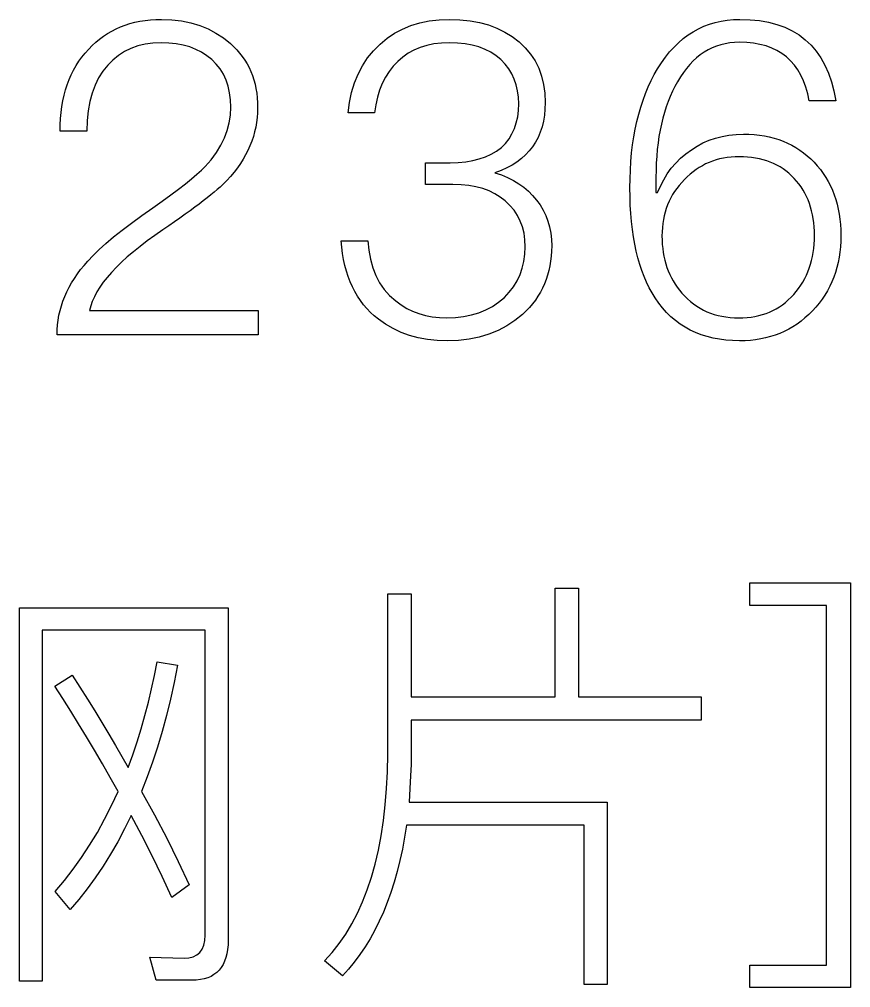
# Model space of a CAD drawing. Extents: x -100 to 100, y -100 to 100.
# Drawn here: x -62.86 to -54.06, y -75.42 to -65.17 of the extents above; entities that cross this region are included whole.
import ezdxf

# ---------------------------------------------------------------- set-up
doc = ezdxf.new("R2010")
doc.units = 0
doc.header["$MEASUREMENT"] = 0
doc.layers.get('0').update_dxf_attribs({"linetype": 'CONTINUOUS'})

msp = doc.modelspace()

# ---------------------------------------------------------------- linework, layer by layer
for points in [[(-61.358286, -65.169624), (-61.249585, -65.173633), (-61.249585, -65.173633), (-61.145894, -65.185674), (-61.145894, -65.185674), (-61.047222, -65.205737), (-61.047222, -65.205737), (-60.953564, -65.233828), (-60.953564, -65.233828), (-60.864927, -65.269941), (-60.864927, -65.269941), (-60.781299, -65.314082), (-60.781299, -65.314082), (-60.70269, -65.366255), (-60.70269, -65.366255), (-60.629102, -65.42644), (-60.629102, -65.42644), (-60.594111, -65.458657), (-60.594111, -65.458657), (-60.561382, -65.492227), (-60.561382, -65.492227), (-60.530908, -65.527158), (-60.530908, -65.527158), (-60.502695, -65.563457), (-60.502695, -65.563457), (-60.476733, -65.601108), (-60.476733, -65.601108), (-60.453037, -65.640127), (-60.453037, -65.640127), (-60.431592, -65.680513), (-60.431592, -65.680513), (-60.412407, -65.722251), (-60.412407, -65.722251), (-60.395479, -65.765352), (-60.395479, -65.765352), (-60.380806, -65.809814), (-60.380806, -65.809814), (-60.368394, -65.855645), (-60.368394, -65.855645), (-60.358232, -65.902827), (-60.358232, -65.902827), (-60.350337, -65.951377), (-60.350337, -65.951377), (-60.344692, -66.001289), (-60.344692, -66.001289), (-60.341304, -66.052554), (-60.341304, -66.052554), (-60.340176, -66.105195), (-60.340176, -66.105195), (-60.34145, -66.157646), (-60.34145, -66.157646), (-60.345264, -66.209526), (-60.345264, -66.209526), (-60.351626, -66.26083), (-60.351626, -66.26083), (-60.360527, -66.311567), (-60.360527, -66.311567), (-60.371978, -66.361724), (-60.371978, -66.361724), (-60.385967, -66.411309), (-60.385967, -66.411309), (-60.4025, -66.460327), (-60.4025, -66.460327), (-60.421577, -66.50877), (-60.421577, -66.50877), (-60.443198, -66.556631), (-60.443198, -66.556631), (-60.467368, -66.603931), (-60.467368, -66.603931), (-60.494077, -66.650649), (-60.494077, -66.650649), (-60.52333, -66.696792), (-60.52333, -66.696792), (-60.555132, -66.742368), (-60.555132, -66.742368), (-60.589473, -66.787368), (-60.589473, -66.787368), (-60.626357, -66.831797), (-60.626357, -66.831797), (-60.665791, -66.875649), (-60.665791, -66.875649), (-60.687251, -66.897578), (-60.687251, -66.897578), (-60.711509, -66.920942), (-60.711509, -66.920942), (-60.738555, -66.945737), (-60.738555, -66.945737), (-60.768403, -66.971963), (-60.768403, -66.971963), (-60.801045, -66.999624), (-60.801045, -66.999624), (-60.836479, -67.028716), (-60.836479, -67.028716), (-60.874707, -67.059243), (-60.874707, -67.059243), (-60.915732, -67.091206), (-60.915732, -67.091206), (-60.959551, -67.1246), (-60.959551, -67.1246), (-61.006167, -67.159424), (-61.006167, -67.159424), (-61.055571, -67.195674), (-61.055571, -67.195674), (-61.107773, -67.233369), (-61.107773, -67.233369), (-61.162769, -67.2725), (-61.162769, -67.2725), (-61.220562, -67.313052), (-61.220562, -67.313052), (-61.281147, -67.355044), (-61.281147, -67.355044), (-61.344531, -67.398472), (-61.344531, -67.398472), (-61.429248, -67.457163), (-61.429248, -67.457163), (-61.509131, -67.515127), (-61.509131, -67.515127), (-61.58417, -67.572383), (-61.58417, -67.572383), (-61.65438, -67.628921), (-61.65438, -67.628921), (-61.719751, -67.684746), (-61.719751, -67.684746), (-61.780283, -67.739854), (-61.780283, -67.739854), (-61.835981, -67.794233), (-61.835981, -67.794233), (-61.886841, -67.847905), (-61.886841, -67.847905), (-61.932861, -67.900864), (-61.932861, -67.900864), (-61.974048, -67.953101), (-61.974048, -67.953101), (-62.010396, -68.004624), (-62.010396, -68.004624), (-62.041909, -68.05543), (-62.041909, -68.05543), (-62.068584, -68.105518), (-62.068584, -68.105518), (-62.090425, -68.154893), (-62.090425, -68.154893), (-62.107427, -68.203555), (-62.107427, -68.203555), (-62.11959, -68.251489), (-62.11959, -68.251489), (-60.335586, -68.251489), (-60.335586, -68.251489), (-60.335586, -68.508311), (-60.335586, -68.508311), (-62.46354, -68.508311), (-62.46354, -68.508311), (-62.462266, -68.455825), (-62.462266, -68.455825), (-62.458452, -68.403833), (-62.458452, -68.403833), (-62.452095, -68.352349), (-62.452095, -68.352349), (-62.443188, -68.301367), (-62.443188, -68.301367), (-62.431743, -68.250879), (-62.431743, -68.250879), (-62.417754, -68.200903), (-62.417754, -68.200903), (-62.401216, -68.151421), (-62.401216, -68.151421), (-62.382139, -68.102441), (-62.382139, -68.102441), (-62.360518, -68.05397), (-62.360518, -68.05397), (-62.336353, -68.005986), (-62.336353, -68.005986), (-62.309644, -67.958521), (-62.309644, -67.958521), (-62.280386, -67.911543), (-62.280386, -67.911543), (-62.248589, -67.865073), (-62.248589, -67.865073), (-62.214243, -67.819102), (-62.214243, -67.819102), (-62.177358, -67.773643), (-62.177358, -67.773643), (-62.13793, -67.728667), (-62.13793, -67.728667), (-62.083037, -67.669697), (-62.083037, -67.669697), (-62.019263, -67.607427), (-62.019263, -67.607427), (-61.946602, -67.54186), (-61.946602, -67.54186), (-61.865054, -67.472993), (-61.865054, -67.472993), (-61.774624, -67.400835), (-61.774624, -67.400835), (-61.675303, -67.325386), (-61.675303, -67.325386), (-61.5671, -67.246631), (-61.5671, -67.246631), (-61.45001, -67.164585), (-61.45001, -67.164585), (-61.35105, -67.093564), (-61.35105, -67.093564), (-61.260547, -67.027285), (-61.260547, -67.027285), (-61.178496, -66.965728), (-61.178496, -66.965728), (-61.104907, -66.908911), (-61.104907, -66.908911), (-61.039771, -66.856807), (-61.039771, -66.856807), (-60.983086, -66.809443), (-60.983086, -66.809443), (-60.934858, -66.766807), (-60.934858, -66.766807), (-60.895088, -66.728906), (-60.895088, -66.728906), (-60.831675, -66.654883), (-60.831675, -66.654883), (-60.776714, -66.579565), (-60.776714, -66.579565), (-60.73021, -66.502964), (-60.73021, -66.502964), (-60.692158, -66.425068), (-60.692158, -66.425068), (-60.662559, -66.345884), (-60.662559, -66.345884), (-60.641421, -66.26542), (-60.641421, -66.26542), (-60.62874, -66.183657), (-60.62874, -66.183657), (-60.624512, -66.100605), (-60.624512, -66.100605), (-60.627661, -66.021494), (-60.627661, -66.021494), (-60.637119, -65.946968), (-60.637119, -65.946968), (-60.652886, -65.877036), (-60.652886, -65.877036), (-60.674956, -65.81168), (-60.674956, -65.81168), (-60.703335, -65.750913), (-60.703335, -65.750913), (-60.738018, -65.694736), (-60.738018, -65.694736), (-60.779004, -65.64314), (-60.779004, -65.64314), (-60.826299, -65.596133), (-60.826299, -65.596133), (-60.877822, -65.554209), (-60.877822, -65.554209), (-60.933789, -65.517881), (-60.933789, -65.517881), (-60.994194, -65.487139), (-60.994194, -65.487139), (-61.059048, -65.461987), (-61.059048, -65.461987), (-61.12834, -65.442422), (-61.12834, -65.442422), (-61.202075, -65.428452), (-61.202075, -65.428452), (-61.280259, -65.420068), (-61.280259, -65.420068), (-61.362876, -65.417275), (-61.362876, -65.417275), (-61.449946, -65.421001), (-61.449946, -65.421001), (-61.532275, -65.432178), (-61.532275, -65.432178), (-61.609888, -65.450811), (-61.609888, -65.450811), (-61.682759, -65.476885), (-61.682759, -65.476885), (-61.750908, -65.51043), (-61.750908, -65.51043), (-61.814321, -65.551416), (-61.814321, -65.551416), (-61.873013, -65.599858), (-61.873013, -65.599858), (-61.926968, -65.655752), (-61.926968, -65.655752), (-61.978564, -65.718809), (-61.978564, -65.718809), (-62.023276, -65.788745), (-62.023276, -65.788745), (-62.061113, -65.865562), (-62.061113, -65.865562), (-62.09207, -65.949263), (-62.09207, -65.949263), (-62.116147, -66.039839), (-62.116147, -66.039839), (-62.13334, -66.13729), (-62.13334, -66.13729), (-62.143662, -66.241631), (-62.143662, -66.241631), (-62.1471, -66.352842), (-62.1471, -66.352842), (-62.43144, -66.352842), (-62.43144, -66.352842), (-62.430254, -66.284961), (-62.430254, -66.284961), (-62.426709, -66.218911), (-62.426709, -66.218911), (-62.420796, -66.154688), (-62.420796, -66.154688), (-62.412524, -66.09229), (-62.412524, -66.09229), (-62.40188, -66.031724), (-62.40188, -66.031724), (-62.388877, -65.972979), (-62.388877, -65.972979), (-62.373506, -65.916069), (-62.373506, -65.916069), (-62.355771, -65.860981), (-62.355771, -65.860981), (-62.335669, -65.807715), (-62.335669, -65.807715), (-62.313208, -65.756284), (-62.313208, -65.756284), (-62.288379, -65.70668), (-62.288379, -65.70668), (-62.261182, -65.658896), (-62.261182, -65.658896), (-62.231621, -65.612949), (-62.231621, -65.612949), (-62.199702, -65.568828), (-62.199702, -65.568828), (-62.165415, -65.526528), (-62.165415, -65.526528), (-62.12876, -65.48606), (-62.12876, -65.48606), (-62.09189, -65.447739), (-62.09189, -65.447739), (-62.053516, -65.411895), (-62.053516, -65.411895), (-62.013638, -65.378525), (-62.013638, -65.378525), (-61.972256, -65.347617), (-61.972256, -65.347617), (-61.929365, -65.319189), (-61.929365, -65.319189), (-61.884976, -65.293232), (-61.884976, -65.293232), (-61.839077, -65.269746), (-61.839077, -65.269746), (-61.791675, -65.248726), (-61.791675, -65.248726), (-61.742773, -65.23019), (-61.742773, -65.23019), (-61.692358, -65.214121), (-61.692358, -65.214121), (-61.640439, -65.200522), (-61.640439, -65.200522), (-61.587021, -65.189399), (-61.587021, -65.189399), (-61.532095, -65.180747), (-61.532095, -65.180747), (-61.475664, -65.174565), (-61.475664, -65.174565), (-61.417729, -65.170854), (-61.417729, -65.170854), (-61.358286, -65.169624)], [(-58.310361, -65.169624), (-58.198501, -65.17335), (-58.198501, -65.17335), (-58.092231, -65.184526), (-58.092231, -65.184526), (-57.991553, -65.203159), (-57.991553, -65.203159), (-57.896465, -65.229238), (-57.896465, -65.229238), (-57.806963, -65.262778), (-57.806963, -65.262778), (-57.723052, -65.303765), (-57.723052, -65.303765), (-57.644731, -65.352207), (-57.644731, -65.352207), (-57.572002, -65.408105), (-57.572002, -65.408105), (-57.50751, -65.470303), (-57.50751, -65.470303), (-57.451611, -65.537656), (-57.451611, -65.537656), (-57.404321, -65.610171), (-57.404321, -65.610171), (-57.36562, -65.687852), (-57.36562, -65.687852), (-57.335527, -65.770684), (-57.335527, -65.770684), (-57.314028, -65.858687), (-57.314028, -65.858687), (-57.301128, -65.951846), (-57.301128, -65.951846), (-57.296826, -66.050166), (-57.296826, -66.050166), (-57.298906, -66.119165), (-57.298906, -66.119165), (-57.305142, -66.185161), (-57.305142, -66.185161), (-57.315532, -66.248149), (-57.315532, -66.248149), (-57.330078, -66.308125), (-57.330078, -66.308125), (-57.348779, -66.365103), (-57.348779, -66.365103), (-57.371641, -66.419058), (-57.371641, -66.419058), (-57.398652, -66.470005), (-57.398652, -66.470005), (-57.429829, -66.517939), (-57.429829, -66.517939), (-57.465156, -66.562871), (-57.465156, -66.562871), (-57.504634, -66.604795), (-57.504634, -66.604795), (-57.548276, -66.643701), (-57.548276, -66.643701), (-57.596074, -66.679595), (-57.596074, -66.679595), (-57.648027, -66.71249), (-57.648027, -66.71249), (-57.704131, -66.742368), (-57.704131, -66.742368), (-57.764395, -66.769243), (-57.764395, -66.769243), (-57.828818, -66.793101), (-57.828818, -66.793101), (-57.759741, -66.81668), (-57.759741, -66.81668), (-57.694673, -66.843838), (-57.694673, -66.843838), (-57.633623, -66.87458), (-57.633623, -66.87458), (-57.576587, -66.908901), (-57.576587, -66.908901), (-57.52356, -66.946812), (-57.52356, -66.946812), (-57.474546, -66.988306), (-57.474546, -66.988306), (-57.429546, -67.033374), (-57.429546, -67.033374), (-57.38856, -67.082031), (-57.38856, -67.082031), (-57.350938, -67.13377), (-57.350938, -67.13377), (-57.318335, -67.188086), (-57.318335, -67.188086), (-57.290742, -67.244985), (-57.290742, -67.244985), (-57.268169, -67.304463), (-57.268169, -67.304463), (-57.25061, -67.366519), (-57.25061, -67.366519), (-57.238071, -67.431152), (-57.238071, -67.431152), (-57.230547, -67.498364), (-57.230547, -67.498364), (-57.228042, -67.568159), (-57.228042, -67.568159), (-57.229238, -67.622588), (-57.229238, -67.622588), (-57.232837, -67.675791), (-57.232837, -67.675791), (-57.238843, -67.727783), (-57.238843, -67.727783), (-57.247246, -67.77855), (-57.247246, -67.77855), (-57.258047, -67.828096), (-57.258047, -67.828096), (-57.27125, -67.876431), (-57.27125, -67.876431), (-57.286855, -67.923545), (-57.286855, -67.923545), (-57.304858, -67.969443), (-57.304858, -67.969443), (-57.325264, -68.014121), (-57.325264, -68.014121), (-57.348066, -68.057583), (-57.348066, -68.057583), (-57.373276, -68.099824), (-57.373276, -68.099824), (-57.400884, -68.14085), (-57.400884, -68.14085), (-57.430884, -68.180649), (-57.430884, -68.180649), (-57.463296, -68.219238), (-57.463296, -68.219238), (-57.498101, -68.256611), (-57.498101, -68.256611), (-57.535308, -68.292759), (-57.535308, -68.292759), (-57.616997, -68.35833), (-57.616997, -68.35833), (-57.703848, -68.415151), (-57.703848, -68.415151), (-57.795854, -68.463237), (-57.795854, -68.463237), (-57.893027, -68.502583), (-57.893027, -68.502583), (-57.995352, -68.533184), (-57.995352, -68.533184), (-58.102837, -68.555034), (-58.102837, -68.555034), (-58.215483, -68.568149), (-58.215483, -68.568149), (-58.333291, -68.57252), (-58.333291, -68.57252), (-58.43999, -68.568936), (-58.43999, -68.568936), (-58.542246, -68.558188), (-58.542246, -68.558188), (-58.640059, -68.540273), (-58.640059, -68.540273), (-58.733428, -68.515195), (-58.733428, -68.515195), (-58.822358, -68.482944), (-58.822358, -68.482944), (-58.906846, -68.443535), (-58.906846, -68.443535), (-58.98689, -68.396958), (-58.98689, -68.396958), (-59.06249, -68.343213), (-59.06249, -68.343213), (-59.10541, -68.308257), (-59.10541, -68.308257), (-59.145898, -68.27105), (-59.145898, -68.27105), (-59.183945, -68.231582), (-59.183945, -68.231582), (-59.219561, -68.189858), (-59.219561, -68.189858), (-59.252739, -68.145884), (-59.252739, -68.145884), (-59.283481, -68.099648), (-59.283481, -68.099648), (-59.311787, -68.051152), (-59.311787, -68.051152), (-59.337651, -68.0004), (-59.337651, -68.0004), (-59.361084, -67.947388), (-59.361084, -67.947388), (-59.38208, -67.892129), (-59.38208, -67.892129), (-59.40064, -67.8346), (-59.40064, -67.8346), (-59.416763, -67.774819), (-59.416763, -67.774819), (-59.430449, -67.712783), (-59.430449, -67.712783), (-59.441699, -67.648486), (-59.441699, -67.648486), (-59.450513, -67.581929), (-59.450513, -67.581929), (-59.45689, -67.513125), (-59.45689, -67.513125), (-59.172549, -67.513125), (-59.172549, -67.513125), (-59.16395, -67.614375), (-59.16395, -67.614375), (-59.147324, -67.709468), (-59.147324, -67.709468), (-59.122676, -67.798398), (-59.122676, -67.798398), (-59.09, -67.881157), (-59.09, -67.881157), (-59.049302, -67.957769), (-59.049302, -67.957769), (-59.000576, -68.028203), (-59.000576, -68.028203), (-58.943818, -68.09248), (-58.943818, -68.09248), (-58.879038, -68.150596), (-58.879038, -68.150596), (-58.822432, -68.19251), (-58.822432, -68.19251), (-58.762671, -68.228843), (-58.762671, -68.228843), (-58.699751, -68.25958), (-58.699751, -68.25958), (-58.633687, -68.284736), (-58.633687, -68.284736), (-58.564463, -68.304302), (-58.564463, -68.304302), (-58.492085, -68.318271), (-58.492085, -68.318271), (-58.416563, -68.32666), (-58.416563, -68.32666), (-58.337881, -68.329453), (-58.337881, -68.329453), (-58.24709, -68.326084), (-58.24709, -68.326084), (-58.160454, -68.315981), (-58.160454, -68.315981), (-58.077979, -68.299136), (-58.077979, -68.299136), (-57.999653, -68.275562), (-57.999653, -68.275562), (-57.925483, -68.245254), (-57.925483, -68.245254), (-57.855474, -68.208203), (-57.855474, -68.208203), (-57.789624, -68.164424), (-57.789624, -68.164424), (-57.72793, -68.113901), (-57.72793, -68.113901), (-57.676333, -68.058369), (-57.676333, -68.058369), (-57.631616, -67.999541), (-57.631616, -67.999541), (-57.593779, -67.937412), (-57.593779, -67.937412), (-57.562822, -67.871987), (-57.562822, -67.871987), (-57.538745, -67.803271), (-57.538745, -67.803271), (-57.521548, -67.731255), (-57.521548, -67.731255), (-57.51123, -67.655942), (-57.51123, -67.655942), (-57.507788, -67.577334), (-57.507788, -67.577334), (-57.511084, -67.503525), (-57.511084, -67.503525), (-57.520977, -67.433437), (-57.520977, -67.433437), (-57.537461, -67.367085), (-57.537461, -67.367085), (-57.560532, -67.304453), (-57.560532, -67.304453), (-57.5902, -67.245557), (-57.5902, -67.245557), (-57.626465, -67.190381), (-57.626465, -67.190381), (-57.669316, -67.138926), (-57.669316, -67.138926), (-57.71876, -67.091206), (-57.71876, -67.091206), (-57.771567, -67.050361), (-57.771567, -67.050361), (-57.829106, -67.014956), (-57.829106, -67.014956), (-57.891382, -66.985005), (-57.891382, -66.985005), (-57.958379, -66.960498), (-57.958379, -66.960498), (-58.030107, -66.94144), (-58.030107, -66.94144), (-58.106572, -66.927822), (-58.106572, -66.927822), (-58.187759, -66.919653), (-58.187759, -66.919653), (-58.273677, -66.916934), (-58.273677, -66.916934), (-58.562598, -66.916934), (-58.562598, -66.916934), (-58.562598, -66.687622), (-58.562598, -66.687622), (-58.301187, -66.687622), (-58.301187, -66.687622), (-58.21749, -66.685112), (-58.21749, -66.685112), (-58.138384, -66.677593), (-58.138384, -66.677593), (-58.063862, -66.665054), (-58.063862, -66.665054), (-57.993921, -66.64749), (-57.993921, -66.64749), (-57.928569, -66.624927), (-57.928569, -66.624927), (-57.867803, -66.597334), (-57.867803, -66.597334), (-57.811621, -66.564731), (-57.811621, -66.564731), (-57.760029, -66.527114), (-57.760029, -66.527114), (-57.717031, -66.482759), (-57.717031, -66.482759), (-57.679771, -66.434531), (-57.679771, -66.434531), (-57.648242, -66.382437), (-57.648242, -66.382437), (-57.622446, -66.32647), (-57.622446, -66.32647), (-57.602383, -66.266636), (-57.602383, -66.266636), (-57.588052, -66.20293), (-57.588052, -66.20293), (-57.579453, -66.135356), (-57.579453, -66.135356), (-57.576587, -66.063911), (-57.576587, -66.063911), (-57.579526, -65.993398), (-57.579526, -65.993398), (-57.58834, -65.926328), (-57.58834, -65.926328), (-57.603027, -65.8627), (-57.603027, -65.8627), (-57.623594, -65.802505), (-57.623594, -65.802505), (-57.650034, -65.745757), (-57.650034, -65.745757), (-57.682354, -65.692441), (-57.682354, -65.692441), (-57.720547, -65.642563), (-57.720547, -65.642563), (-57.764619, -65.596133), (-57.764619, -65.596133), (-57.816284, -65.554209), (-57.816284, -65.554209), (-57.872681, -65.517881), (-57.872681, -65.517881), (-57.933804, -65.487139), (-57.933804, -65.487139), (-57.999653, -65.461987), (-57.999653, -65.461987), (-58.070234, -65.442422), (-58.070234, -65.442422), (-58.145547, -65.428452), (-58.145547, -65.428452), (-58.225586, -65.420068), (-58.225586, -65.420068), (-58.310361, -65.417275), (-58.310361, -65.417275), (-58.395132, -65.420352), (-58.395132, -65.420352), (-58.475176, -65.4296), (-58.475176, -65.4296), (-58.550488, -65.445005), (-58.550488, -65.445005), (-58.621069, -65.466577), (-58.621069, -65.466577), (-58.686924, -65.494307), (-58.686924, -65.494307), (-58.748047, -65.528198), (-58.748047, -65.528198), (-58.804443, -65.568252), (-58.804443, -65.568252), (-58.856108, -65.614468), (-58.856108, -65.614468), (-58.905122, -65.665132), (-58.905122, -65.665132), (-58.948975, -65.72082), (-58.948975, -65.72082), (-58.987671, -65.781514), (-58.987671, -65.781514), (-59.021206, -65.847217), (-59.021206, -65.847217), (-59.049585, -65.917944), (-59.049585, -65.917944), (-59.072798, -65.993691), (-59.072798, -65.993691), (-59.090859, -66.074448), (-59.090859, -66.074448), (-59.103755, -66.160225), (-59.103755, -66.160225), (-59.383506, -66.160225), (-59.383506, -66.160225), (-59.36918, -66.048511), (-59.36918, -66.048511), (-59.346821, -65.942666), (-59.346821, -65.942666), (-59.31644, -65.842705), (-59.31644, -65.842705), (-59.278032, -65.748618), (-59.278032, -65.748618), (-59.231597, -65.66041), (-59.231597, -65.66041), (-59.177134, -65.578071), (-59.177134, -65.578071), (-59.114648, -65.501616), (-59.114648, -65.501616), (-59.044136, -65.43103), (-59.044136, -65.43103), (-58.970474, -65.369761), (-58.970474, -65.369761), (-58.89165, -65.31667), (-58.89165, -65.31667), (-58.807666, -65.271733), (-58.807666, -65.271733), (-58.718525, -65.234976), (-58.718525, -65.234976), (-58.624224, -65.206387), (-58.624224, -65.206387), (-58.524761, -65.185957), (-58.524761, -65.185957), (-58.420142, -65.173706), (-58.420142, -65.173706), (-58.310361, -65.169624)], [(-55.234922, -65.169624), (-55.128311, -65.172993), (-55.128311, -65.172993), (-55.027471, -65.183096), (-55.027471, -65.183096), (-54.932397, -65.199932), (-54.932397, -65.199932), (-54.843096, -65.223506), (-54.843096, -65.223506), (-54.759561, -65.253823), (-54.759561, -65.253823), (-54.681792, -65.290869), (-54.681792, -65.290869), (-54.609795, -65.334648), (-54.609795, -65.334648), (-54.543564, -65.385171), (-54.543564, -65.385171), (-54.483101, -65.442427), (-54.483101, -65.442427), (-54.428408, -65.506416), (-54.428408, -65.506416), (-54.379482, -65.577144), (-54.379482, -65.577144), (-54.336328, -65.654604), (-54.336328, -65.654604), (-54.29894, -65.738804), (-54.29894, -65.738804), (-54.267319, -65.829741), (-54.267319, -65.829741), (-54.24147, -65.927407), (-54.24147, -65.927407), (-54.221387, -66.031812), (-54.221387, -66.031812), (-54.501138, -66.031812), (-54.501138, -66.031812), (-54.517461, -65.956841), (-54.517461, -65.956841), (-54.537759, -65.886704), (-54.537759, -65.886704), (-54.562031, -65.821411), (-54.562031, -65.821411), (-54.590283, -65.760947), (-54.590283, -65.760947), (-54.622515, -65.705322), (-54.622515, -65.705322), (-54.658721, -65.654531), (-54.658721, -65.654531), (-54.698901, -65.608584), (-54.698901, -65.608584), (-54.743057, -65.567471), (-54.743057, -65.567471), (-54.791196, -65.531196), (-54.791196, -65.531196), (-54.843311, -65.499751), (-54.843311, -65.499751), (-54.899399, -65.473154), (-54.899399, -65.473154), (-54.959468, -65.451382), (-54.959468, -65.451382), (-55.023516, -65.434458), (-55.023516, -65.434458), (-55.091533, -65.422363), (-55.091533, -65.422363), (-55.16353, -65.415107), (-55.16353, -65.415107), (-55.239512, -65.41269), (-55.239512, -65.41269), (-55.291514, -65.414326), (-55.291514, -65.414326), (-55.342051, -65.419214), (-55.342051, -65.419214), (-55.391118, -65.427363), (-55.391118, -65.427363), (-55.438716, -65.438779), (-55.438716, -65.438779), (-55.484849, -65.453447), (-55.484849, -65.453447), (-55.529507, -65.471382), (-55.529507, -65.471382), (-55.572695, -65.492568), (-55.572695, -65.492568), (-55.614419, -65.517021), (-55.614419, -65.517021), (-55.654673, -65.544741), (-55.654673, -65.544741), (-55.693457, -65.575713), (-55.693457, -65.575713), (-55.730776, -65.609946), (-55.730776, -65.609946), (-55.766621, -65.647437), (-55.766621, -65.647437), (-55.800996, -65.688193), (-55.800996, -65.688193), (-55.833906, -65.732212), (-55.833906, -65.732212), (-55.865347, -65.779482), (-55.865347, -65.779482), (-55.895317, -65.830024), (-55.895317, -65.830024), (-55.923086, -65.879663), (-55.923086, -65.879663), (-55.949063, -65.931133), (-55.949063, -65.931133), (-55.973247, -65.984429), (-55.973247, -65.984429), (-55.99564, -66.039546), (-55.99564, -66.039546), (-56.016245, -66.096499), (-56.016245, -66.096499), (-56.035054, -66.155278), (-56.035054, -66.155278), (-56.05207, -66.215879), (-56.05207, -66.215879), (-56.0673, -66.278315), (-56.0673, -66.278315), (-56.080737, -66.342568), (-56.080737, -66.342568), (-56.092383, -66.408657), (-56.092383, -66.408657), (-56.102236, -66.476567), (-56.102236, -66.476567), (-56.110298, -66.546313), (-56.110298, -66.546313), (-56.116567, -66.617886), (-56.116567, -66.617886), (-56.121045, -66.691279), (-56.121045, -66.691279), (-56.123735, -66.766499), (-56.123735, -66.766499), (-56.124629, -66.843555), (-56.124629, -66.843555), (-56.124629, -67.004067), (-56.124629, -67.004067), (-56.106274, -67.004067), (-56.106274, -67.004067), (-56.076611, -66.933774), (-56.076611, -66.933774), (-56.042646, -66.867344), (-56.042646, -66.867344), (-56.00438, -66.80479), (-56.00438, -66.80479), (-55.961812, -66.746099), (-55.961812, -66.746099), (-55.914951, -66.691279), (-55.914951, -66.691279), (-55.863784, -66.640332), (-55.863784, -66.640332), (-55.80832, -66.593252), (-55.80832, -66.593252), (-55.74856, -66.550039), (-55.74856, -66.550039), (-55.688799, -66.511348), (-55.688799, -66.511348), (-55.626455, -66.477808), (-55.626455, -66.477808), (-55.561533, -66.449434), (-55.561533, -66.449434), (-55.494033, -66.426216), (-55.494033, -66.426216), (-55.423955, -66.408159), (-55.423955, -66.408159), (-55.351289, -66.395259), (-55.351289, -66.395259), (-55.27605, -66.38752), (-55.27605, -66.38752), (-55.198228, -66.384941), (-55.198228, -66.384941), (-55.140493, -66.386104), (-55.140493, -66.386104), (-55.084219, -66.3896), (-55.084219, -66.3896), (-55.029424, -66.395425), (-55.029424, -66.395425), (-54.976089, -66.403574), (-54.976089, -66.403574), (-54.924233, -66.414053), (-54.924233, -66.414053), (-54.873833, -66.426865), (-54.873833, -66.426865), (-54.824912, -66.441997), (-54.824912, -66.441997), (-54.777456, -66.459468), (-54.777456, -66.459468), (-54.73147, -66.479268), (-54.73147, -66.479268), (-54.686953, -66.501387), (-54.686953, -66.501387), (-54.643901, -66.52584), (-54.643901, -66.52584), (-54.602319, -66.552622), (-54.602319, -66.552622), (-54.562212, -66.581733), (-54.562212, -66.581733), (-54.523569, -66.613174), (-54.523569, -66.613174), (-54.486392, -66.646943), (-54.486392, -66.646943), (-54.450688, -66.683037), (-54.450688, -66.683037), (-54.41626, -66.721001), (-54.41626, -66.721001), (-54.384048, -66.760361), (-54.384048, -66.760361), (-54.354063, -66.801118), (-54.354063, -66.801118), (-54.326294, -66.843271), (-54.326294, -66.843271), (-54.300752, -66.886821), (-54.300752, -66.886821), (-54.277427, -66.931763), (-54.277427, -66.931763), (-54.256323, -66.97811), (-54.256323, -66.97811), (-54.237441, -67.025854), (-54.237441, -67.025854), (-54.220781, -67.07499), (-54.220781, -67.07499), (-54.206343, -67.125527), (-54.206343, -67.125527), (-54.194126, -67.177461), (-54.194126, -67.177461), (-54.184126, -67.230791), (-54.184126, -67.230791), (-54.176353, -67.285522), (-54.176353, -67.285522), (-54.170801, -67.34165), (-54.170801, -67.34165), (-54.167466, -67.399175), (-54.167466, -67.399175), (-54.166357, -67.458091), (-54.166357, -67.458091), (-54.167539, -67.517637), (-54.167539, -67.517637), (-54.171089, -67.575894), (-54.171089, -67.575894), (-54.176997, -67.632871), (-54.176997, -67.632871), (-54.185273, -67.688545), (-54.185273, -67.688545), (-54.195913, -67.74293), (-54.195913, -67.74293), (-54.208921, -67.79603), (-54.208921, -67.79603), (-54.224292, -67.847842), (-54.224292, -67.847842), (-54.242026, -67.898354), (-54.242026, -67.898354), (-54.262129, -67.947588), (-54.262129, -67.947588), (-54.28459, -67.995527), (-54.28459, -67.995527), (-54.309419, -68.042173), (-54.309419, -68.042173), (-54.336616, -68.087534), (-54.336616, -68.087534), (-54.366172, -68.131602), (-54.366172, -68.131602), (-54.398096, -68.174385), (-54.398096, -68.174385), (-54.432383, -68.215869), (-54.432383, -68.215869), (-54.469038, -68.256074), (-54.469038, -68.256074), (-54.50752, -68.29439), (-54.50752, -68.29439), (-54.547285, -68.330244), (-54.547285, -68.330244), (-54.58835, -68.363613), (-54.58835, -68.363613), (-54.630698, -68.394521), (-54.630698, -68.394521), (-54.674341, -68.422949), (-54.674341, -68.422949), (-54.719268, -68.448906), (-54.719268, -68.448906), (-54.765488, -68.472393), (-54.765488, -68.472393), (-54.812998, -68.493413), (-54.812998, -68.493413), (-54.861797, -68.511953), (-54.861797, -68.511953), (-54.911885, -68.528018), (-54.911885, -68.528018), (-54.963267, -68.541616), (-54.963267, -68.541616), (-55.015933, -68.552749), (-55.015933, -68.552749), (-55.069893, -68.561396), (-55.069893, -68.561396), (-55.125142, -68.567573), (-55.125142, -68.567573), (-55.18168, -68.571284), (-55.18168, -68.571284), (-55.239512, -68.57252), (-55.239512, -68.57252), (-55.312866, -68.570747), (-55.312866, -68.570747), (-55.383896, -68.56543), (-55.383896, -68.56543), (-55.452603, -68.556562), (-55.452603, -68.556562), (-55.518975, -68.544141), (-55.518975, -68.544141), (-55.583018, -68.528184), (-55.583018, -68.528184), (-55.644731, -68.508672), (-55.644731, -68.508672), (-55.704121, -68.485615), (-55.704121, -68.485615), (-55.761177, -68.459014), (-55.761177, -68.459014), (-55.815903, -68.428857), (-55.815903, -68.428857), (-55.868306, -68.395161), (-55.868306, -68.395161), (-55.918379, -68.35792), (-55.918379, -68.35792), (-55.966118, -68.317129), (-55.966118, -68.317129), (-56.011533, -68.272793), (-56.011533, -68.272793), (-56.054619, -68.224897), (-56.054619, -68.224897), (-56.095371, -68.173467), (-56.095371, -68.173467), (-56.133799, -68.118491), (-56.133799, -68.118491), (-56.166006, -68.066113), (-56.166006, -68.066113), (-56.196143, -68.011001), (-56.196143, -68.011001), (-56.224194, -67.953179), (-56.224194, -67.953179), (-56.250171, -67.892627), (-56.250171, -67.892627), (-56.274067, -67.829351), (-56.274067, -67.829351), (-56.295889, -67.76335), (-56.295889, -67.76335), (-56.31563, -67.694634), (-56.31563, -67.694634), (-56.333291, -67.623188), (-56.333291, -67.623188), (-56.348877, -67.549028), (-56.348877, -67.549028), (-56.362383, -67.472139), (-56.362383, -67.472139), (-56.373813, -67.392529), (-56.373813, -67.392529), (-56.383164, -67.31019), (-56.383164, -67.31019), (-56.390439, -67.225137), (-56.390439, -67.225137), (-56.39563, -67.137354), (-56.39563, -67.137354), (-56.39875, -67.046851), (-56.39875, -67.046851), (-56.39979, -66.953623), (-56.39979, -66.953623), (-56.398643, -66.857866), (-56.398643, -66.857866), (-56.395205, -66.76437), (-56.395205, -66.76437), (-56.389468, -66.67314), (-56.389468, -66.67314), (-56.381445, -66.584155), (-56.381445, -66.584155), (-56.371128, -66.497432), (-56.371128, -66.497432), (-56.358511, -66.412964), (-56.358511, -66.412964), (-56.343608, -66.330752), (-56.343608, -66.330752), (-56.326406, -66.250801), (-56.326406, -66.250801), (-56.306919, -66.173105), (-56.306919, -66.173105), (-56.285137, -66.097661), (-56.285137, -66.097661), (-56.26106, -66.024482), (-56.26106, -66.024482), (-56.234688, -65.95356), (-56.234688, -65.95356), (-56.206025, -65.884897), (-56.206025, -65.884897), (-56.175068, -65.818486), (-56.175068, -65.818486), (-56.141821, -65.754331), (-56.141821, -65.754331), (-56.106274, -65.692441), (-56.106274, -65.692441), (-56.065791, -65.629131), (-56.065791, -65.629131), (-56.023442, -65.569907), (-56.023442, -65.569907), (-55.979229, -65.514766), (-55.979229, -65.514766), (-55.933154, -65.463706), (-55.933154, -65.463706), (-55.885215, -65.416729), (-55.885215, -65.416729), (-55.835415, -65.373848), (-55.835415, -65.373848), (-55.78375, -65.335044), (-55.78375, -65.335044), (-55.73022, -65.300322), (-55.73022, -65.300322), (-55.674829, -65.269692), (-55.674829, -65.269692), (-55.617573, -65.24314), (-55.617573, -65.24314), (-55.558452, -65.220679), (-55.558452, -65.220679), (-55.497476, -65.202295), (-55.497476, -65.202295), (-55.434629, -65.187998), (-55.434629, -65.187998), (-55.369927, -65.177793), (-55.369927, -65.177793), (-55.303354, -65.171665), (-55.303354, -65.171665), (-55.234922, -65.169624)], [(-55.244087, -66.623418), (-55.287188, -66.624375), (-55.287188, -66.624375), (-55.32936, -66.627222), (-55.32936, -66.627222), (-55.370601, -66.631968), (-55.370601, -66.631968), (-55.410908, -66.638613), (-55.410908, -66.638613), (-55.450283, -66.647158), (-55.450283, -66.647158), (-55.488726, -66.657603), (-55.488726, -66.657603), (-55.52624, -66.669941), (-55.52624, -66.669941), (-55.562822, -66.684185), (-55.562822, -66.684185), (-55.598472, -66.700322), (-55.598472, -66.700322), (-55.633193, -66.718369), (-55.633193, -66.718369), (-55.666978, -66.738306), (-55.666978, -66.738306), (-55.699834, -66.760146), (-55.699834, -66.760146), (-55.731758, -66.783882), (-55.731758, -66.783882), (-55.762749, -66.809512), (-55.762749, -66.809512), (-55.792808, -66.837051), (-55.792808, -66.837051), (-55.821938, -66.866479), (-55.821938, -66.866479), (-55.85082, -66.896221), (-55.85082, -66.896221), (-55.877837, -66.926963), (-55.877837, -66.926963), (-55.902983, -66.958701), (-55.902983, -66.958701), (-55.926274, -66.991455), (-55.926274, -66.991455), (-55.9477, -67.025205), (-55.9477, -67.025205), (-55.967266, -67.059956), (-55.967266, -67.059956), (-55.984961, -67.095718), (-55.984961, -67.095718), (-56.000801, -67.13248), (-56.000801, -67.13248), (-56.014771, -67.170239), (-56.014771, -67.170239), (-56.026885, -67.209004), (-56.026885, -67.209004), (-56.037134, -67.248774), (-56.037134, -67.248774), (-56.045513, -67.289556), (-56.045513, -67.289556), (-56.052031, -67.331328), (-56.052031, -67.331328), (-56.056694, -67.374111), (-56.056694, -67.374111), (-56.059487, -67.417896), (-56.059487, -67.417896), (-56.06042, -67.462681), (-56.06042, -67.462681), (-56.059595, -67.507505), (-56.059595, -67.507505), (-56.057124, -67.551392), (-56.057124, -67.551392), (-56.053003, -67.594351), (-56.053003, -67.594351), (-56.047236, -67.636377), (-56.047236, -67.636377), (-56.039819, -67.677476), (-56.039819, -67.677476), (-56.030752, -67.717632), (-56.030752, -67.717632), (-56.020039, -67.75687), (-56.020039, -67.75687), (-56.007681, -67.795171), (-56.007681, -67.795171), (-55.993667, -67.832539), (-55.993667, -67.832539), (-55.978013, -67.868979), (-55.978013, -67.868979), (-55.960708, -67.904487), (-55.960708, -67.904487), (-55.941753, -67.939058), (-55.941753, -67.939058), (-55.921152, -67.972705), (-55.921152, -67.972705), (-55.898901, -68.005415), (-55.898901, -68.005415), (-55.875005, -68.037188), (-55.875005, -68.037188), (-55.849458, -68.068042), (-55.849458, -68.068042), (-55.820239, -68.099702), (-55.820239, -68.099702), (-55.789912, -68.129307), (-55.789912, -68.129307), (-55.758472, -68.156885), (-55.758472, -68.156885), (-55.725923, -68.182407), (-55.725923, -68.182407), (-55.692261, -68.205898), (-55.692261, -68.205898), (-55.657485, -68.227344), (-55.657485, -68.227344), (-55.621606, -68.246743), (-55.621606, -68.246743), (-55.584609, -68.264106), (-55.584609, -68.264106), (-55.546509, -68.279414), (-55.546509, -68.279414), (-55.50729, -68.29269), (-55.50729, -68.29269), (-55.466963, -68.303926), (-55.466963, -68.303926), (-55.425527, -68.313115), (-55.425527, -68.313115), (-55.382983, -68.320259), (-55.382983, -68.320259), (-55.339326, -68.325371), (-55.339326, -68.325371), (-55.294561, -68.328433), (-55.294561, -68.328433), (-55.248677, -68.329453), (-55.248677, -68.329453), (-55.203945, -68.328486), (-55.203945, -68.328486), (-55.160322, -68.325581), (-55.160322, -68.325581), (-55.117812, -68.320742), (-55.117812, -68.320742), (-55.076411, -68.31397), (-55.076411, -68.31397), (-55.036118, -68.305269), (-55.036118, -68.305269), (-54.996943, -68.294629), (-54.996943, -68.294629), (-54.958872, -68.282051), (-54.958872, -68.282051), (-54.921919, -68.267539), (-54.921919, -68.267539), (-54.886069, -68.251094), (-54.886069, -68.251094), (-54.851333, -68.232715), (-54.851333, -68.232715), (-54.817705, -68.212397), (-54.817705, -68.212397), (-54.78519, -68.190151), (-54.78519, -68.190151), (-54.753789, -68.165967), (-54.753789, -68.165967), (-54.723496, -68.139844), (-54.723496, -68.139844), (-54.694312, -68.111792), (-54.694312, -68.111792), (-54.66624, -68.081802), (-54.66624, -68.081802), (-54.63958, -68.050347), (-54.63958, -68.050347), (-54.614644, -68.017886), (-54.614644, -68.017886), (-54.591431, -67.984419), (-54.591431, -67.984419), (-54.569932, -67.949951), (-54.569932, -67.949951), (-54.550156, -67.914478), (-54.550156, -67.914478), (-54.5321, -67.878008), (-54.5321, -67.878008), (-54.515762, -67.840532), (-54.515762, -67.840532), (-54.501143, -67.802051), (-54.501143, -67.802051), (-54.488247, -67.762568), (-54.488247, -67.762568), (-54.477065, -67.72208), (-54.477065, -67.72208), (-54.467607, -67.680591), (-54.467607, -67.680591), (-54.459868, -67.638101), (-54.459868, -67.638101), (-54.453848, -67.594604), (-54.453848, -67.594604), (-54.449546, -67.550103), (-54.449546, -67.550103), (-54.446968, -67.5046), (-54.446968, -67.5046), (-54.446108, -67.458091), (-54.446108, -67.458091), (-54.446948, -67.411655), (-54.446948, -67.411655), (-54.449478, -67.366367), (-54.449478, -67.366367), (-54.453687, -67.322227), (-54.453687, -67.322227), (-54.45958, -67.279233), (-54.45958, -67.279233), (-54.467158, -67.237383), (-54.467158, -67.237383), (-54.476421, -67.19668), (-54.476421, -67.19668), (-54.487368, -67.157129), (-54.487368, -67.157129), (-54.499995, -67.118721), (-54.499995, -67.118721), (-54.514312, -67.08145), (-54.514312, -67.08145), (-54.530308, -67.045337), (-54.530308, -67.045337), (-54.547988, -67.010366), (-54.547988, -67.010366), (-54.567354, -66.976548), (-54.567354, -66.976548), (-54.588403, -66.943867), (-54.588403, -66.943867), (-54.611138, -66.912339), (-54.611138, -66.912339), (-54.635557, -66.881953), (-54.635557, -66.881953), (-54.661655, -66.85272), (-54.661655, -66.85272), (-54.689189, -66.824956), (-54.689189, -66.824956), (-54.717905, -66.798979), (-54.717905, -66.798979), (-54.747803, -66.774795), (-54.747803, -66.774795), (-54.778887, -66.752402), (-54.778887, -66.752402), (-54.811147, -66.731802), (-54.811147, -66.731802), (-54.844595, -66.712988), (-54.844595, -66.712988), (-54.879224, -66.695972), (-54.879224, -66.695972), (-54.915039, -66.680742), (-54.915039, -66.680742), (-54.952031, -66.66731), (-54.952031, -66.66731), (-54.990205, -66.655664), (-54.990205, -66.655664), (-55.029565, -66.645815), (-55.029565, -66.645815), (-55.070103, -66.637754), (-55.070103, -66.637754), (-55.111826, -66.631479), (-55.111826, -66.631479), (-55.154731, -66.627002), (-55.154731, -66.627002), (-55.198818, -66.624312), (-55.198818, -66.624312), (-55.244087, -66.623418)], [(-58.764409, -73.699795), (-58.7848, -73.828027), (-58.7848, -73.828027), (-58.80812, -73.952461), (-58.80812, -73.952461), (-58.834385, -74.073091), (-58.834385, -74.073091), (-58.863589, -74.189932), (-58.863589, -74.189932), (-58.895728, -74.302974), (-58.895728, -74.302974), (-58.930801, -74.412212), (-58.930801, -74.412212), (-58.968818, -74.517661), (-58.968818, -74.517661), (-59.009771, -74.619307), (-59.009771, -74.619307), (-59.053662, -74.717158), (-59.053662, -74.717158), (-59.100488, -74.811206), (-59.100488, -74.811206), (-59.150254, -74.90146), (-59.150254, -74.90146), (-59.202964, -74.98792), (-59.202964, -74.98792), (-59.258604, -75.070576), (-59.258604, -75.070576), (-59.317183, -75.149434), (-59.317183, -75.149434), (-59.378701, -75.224497), (-59.378701, -75.224497), (-59.443159, -75.295762), (-59.443159, -75.295762), (-59.631187, -75.135239), (-59.631187, -75.135239), (-59.551719, -75.047695), (-59.551719, -75.047695), (-59.477266, -74.953594), (-59.477266, -74.953594), (-59.407832, -74.85293), (-59.407832, -74.85293), (-59.343408, -74.745713), (-59.343408, -74.745713), (-59.284004, -74.631938), (-59.284004, -74.631938), (-59.229614, -74.511611), (-59.229614, -74.511611), (-59.180244, -74.384717), (-59.180244, -74.384717), (-59.135889, -74.25127), (-59.135889, -74.25127), (-59.096548, -74.11127), (-59.096548, -74.11127), (-59.062222, -73.964717), (-59.062222, -73.964717), (-59.032915, -73.811597), (-59.032915, -73.811597), (-59.008623, -73.651924), (-59.008623, -73.651924), (-58.989351, -73.485693), (-58.989351, -73.485693), (-58.975088, -73.31291), (-58.975088, -73.31291), (-58.965845, -73.133574), (-58.965845, -73.133574), (-58.961621, -72.947676), (-58.961621, -72.947676), (-58.961621, -71.250811), (-58.961621, -71.250811), (-58.71397, -71.250811), (-58.71397, -71.250811), (-58.71397, -72.3423), (-58.71397, -72.3423), (-57.191377, -72.3423), (-57.191377, -72.3423), (-57.191377, -71.191191), (-57.191377, -71.191191), (-56.94373, -71.191191), (-56.94373, -71.191191), (-56.94373, -72.3423), (-56.94373, -72.3423), (-55.645859, -72.3423), (-55.645859, -72.3423), (-55.645859, -72.589951), (-55.645859, -72.589951), (-58.71397, -72.589951), (-58.71397, -72.589951), (-58.71397, -72.947676), (-58.71397, -72.947676), (-58.717119, -73.056875), (-58.717119, -73.056875), (-58.721987, -73.17812), (-58.721987, -73.17812), (-58.728589, -73.311411), (-58.728589, -73.311411), (-58.736899, -73.456733), (-58.736899, -73.456733), (-56.64104, -73.456733), (-56.64104, -73.456733), (-56.64104, -75.387485), (-56.64104, -75.387485), (-56.884111, -75.387485), (-56.884111, -75.387485), (-56.884111, -73.699795), (-56.884111, -73.699795), (-58.764409, -73.699795)], [(-55.132207, -71.136162), (-54.063647, -71.136162), (-54.063647, -71.136162), (-54.063647, -75.41958), (-54.063647, -75.41958), (-55.132207, -75.41958), (-55.132207, -75.41958), (-55.132207, -75.181113), (-55.132207, -75.181113), (-54.320469, -75.181113), (-54.320469, -75.181113), (-54.320469, -71.374634), (-54.320469, -71.374634), (-55.132207, -71.374634), (-55.132207, -71.374634), (-55.132207, -71.136162)], [(-61.41335, -75.341621), (-61.482139, -75.09856), (-61.482139, -75.09856), (-61.119829, -75.107729), (-61.119829, -75.107729), (-61.067158, -75.103931), (-61.067158, -75.103931), (-61.021519, -75.092539), (-61.021519, -75.092539), (-60.982896, -75.07355), (-60.982896, -75.07355), (-60.951294, -75.046963), (-60.951294, -75.046963), (-60.926719, -75.012778), (-60.926719, -75.012778), (-60.909165, -74.971006), (-60.909165, -74.971006), (-60.898628, -74.921631), (-60.898628, -74.921631), (-60.895117, -74.864663), (-60.895117, -74.864663), (-60.895117, -71.636045), (-60.895117, -71.636045), (-62.619492, -71.636045), (-62.619492, -71.636045), (-62.619492, -75.350791), (-62.619492, -75.350791), (-62.862559, -75.350791), (-62.862559, -75.350791), (-62.862559, -71.397573), (-62.862559, -71.397573), (-60.652046, -71.397573), (-60.652046, -71.397573), (-60.652046, -74.915112), (-60.652046, -74.915112), (-60.653555, -74.966758), (-60.653555, -74.966758), (-60.658066, -75.015073), (-60.658066, -75.015073), (-60.665591, -75.060063), (-60.665591, -75.060063), (-60.676123, -75.101709), (-60.676123, -75.101709), (-60.689668, -75.140029), (-60.689668, -75.140029), (-60.706221, -75.17502), (-60.706221, -75.17502), (-60.725786, -75.206675), (-60.725786, -75.206675), (-60.748359, -75.234995), (-60.748359, -75.234995), (-60.77394, -75.259985), (-60.77394, -75.259985), (-60.802529, -75.281641), (-60.802529, -75.281641), (-60.834126, -75.299971), (-60.834126, -75.299971), (-60.86874, -75.314961), (-60.86874, -75.314961), (-60.906362, -75.326631), (-60.906362, -75.326631), (-60.946992, -75.334961), (-60.946992, -75.334961), (-60.99063, -75.339956), (-60.99063, -75.339956), (-61.03728, -75.341621), (-61.03728, -75.341621), (-61.41335, -75.341621)], [(-62.303047, -72.112998), (-62.221577, -72.24062), (-62.221577, -72.24062), (-62.142251, -72.36667), (-62.142251, -72.36667), (-62.065078, -72.491138), (-62.065078, -72.491138), (-61.990049, -72.614038), (-61.990049, -72.614038), (-61.917173, -72.735347), (-61.917173, -72.735347), (-61.846445, -72.855093), (-61.846445, -72.855093), (-61.777866, -72.973252), (-61.777866, -72.973252), (-61.71144, -73.089844), (-61.71144, -73.089844), (-61.6625, -72.953975), (-61.6625, -72.953975), (-61.616567, -72.816968), (-61.616567, -72.816968), (-61.573643, -72.678813), (-61.573643, -72.678813), (-61.53373, -72.539507), (-61.53373, -72.539507), (-61.496826, -72.399058), (-61.496826, -72.399058), (-61.46293, -72.257461), (-61.46293, -72.257461), (-61.432046, -72.114722), (-61.432046, -72.114722), (-61.40417, -71.970835), (-61.40417, -71.970835), (-61.188628, -72.007524), (-61.188628, -72.007524), (-61.224673, -72.188882), (-61.224673, -72.188882), (-61.264014, -72.366094), (-61.264014, -72.366094), (-61.30665, -72.53915), (-61.30665, -72.53915), (-61.352578, -72.708047), (-61.352578, -72.708047), (-61.401807, -72.872793), (-61.401807, -72.872793), (-61.454331, -73.033379), (-61.454331, -73.033379), (-61.510151, -73.18981), (-61.510151, -73.18981), (-61.569268, -73.342085), (-61.569268, -73.342085), (-61.432832, -73.589736), (-61.432832, -73.589736), (-61.303276, -73.837383), (-61.303276, -73.837383), (-61.180596, -74.085034), (-61.180596, -74.085034), (-61.0648, -74.332686), (-61.0648, -74.332686), (-61.248252, -74.465669), (-61.248252, -74.465669), (-61.350859, -74.242964), (-61.350859, -74.242964), (-61.456909, -74.024258), (-61.456909, -74.024258), (-61.566406, -73.80957), (-61.566406, -73.80957), (-61.679336, -73.598901), (-61.679336, -73.598901), (-61.748633, -73.739849), (-61.748633, -73.739849), (-61.821221, -73.876069), (-61.821221, -73.876069), (-61.897104, -74.007563), (-61.897104, -74.007563), (-61.976289, -74.134326), (-61.976289, -74.134326), (-62.058765, -74.256362), (-62.058765, -74.256362), (-62.144541, -74.373662), (-62.144541, -74.373662), (-62.233613, -74.486235), (-62.233613, -74.486235), (-62.325981, -74.594082), (-62.325981, -74.594082), (-62.481909, -74.401475), (-62.481909, -74.401475), (-62.385244, -74.286602), (-62.385244, -74.286602), (-62.292441, -74.166714), (-62.292441, -74.166714), (-62.203516, -74.041821), (-62.203516, -74.041821), (-62.118457, -73.911904), (-62.118457, -73.911904), (-62.037271, -73.776968), (-62.037271, -73.776968), (-61.959946, -73.637021), (-61.959946, -73.637021), (-61.886499, -73.492056), (-61.886499, -73.492056), (-61.816919, -73.342085), (-61.816919, -73.342085), (-61.900615, -73.194248), (-61.900615, -73.194248), (-61.984312, -73.048853), (-61.984312, -73.048853), (-62.068008, -72.905898), (-62.068008, -72.905898), (-62.151704, -72.765371), (-62.151704, -72.765371), (-62.235405, -72.62729), (-62.235405, -72.62729), (-62.319102, -72.491641), (-62.319102, -72.491641), (-62.402798, -72.358428), (-62.402798, -72.358428), (-62.486499, -72.227651), (-62.486499, -72.227651), (-62.303047, -72.112998)]]:
    msp.add_lwpolyline(points)

doc.saveas('drawing.dxf')
